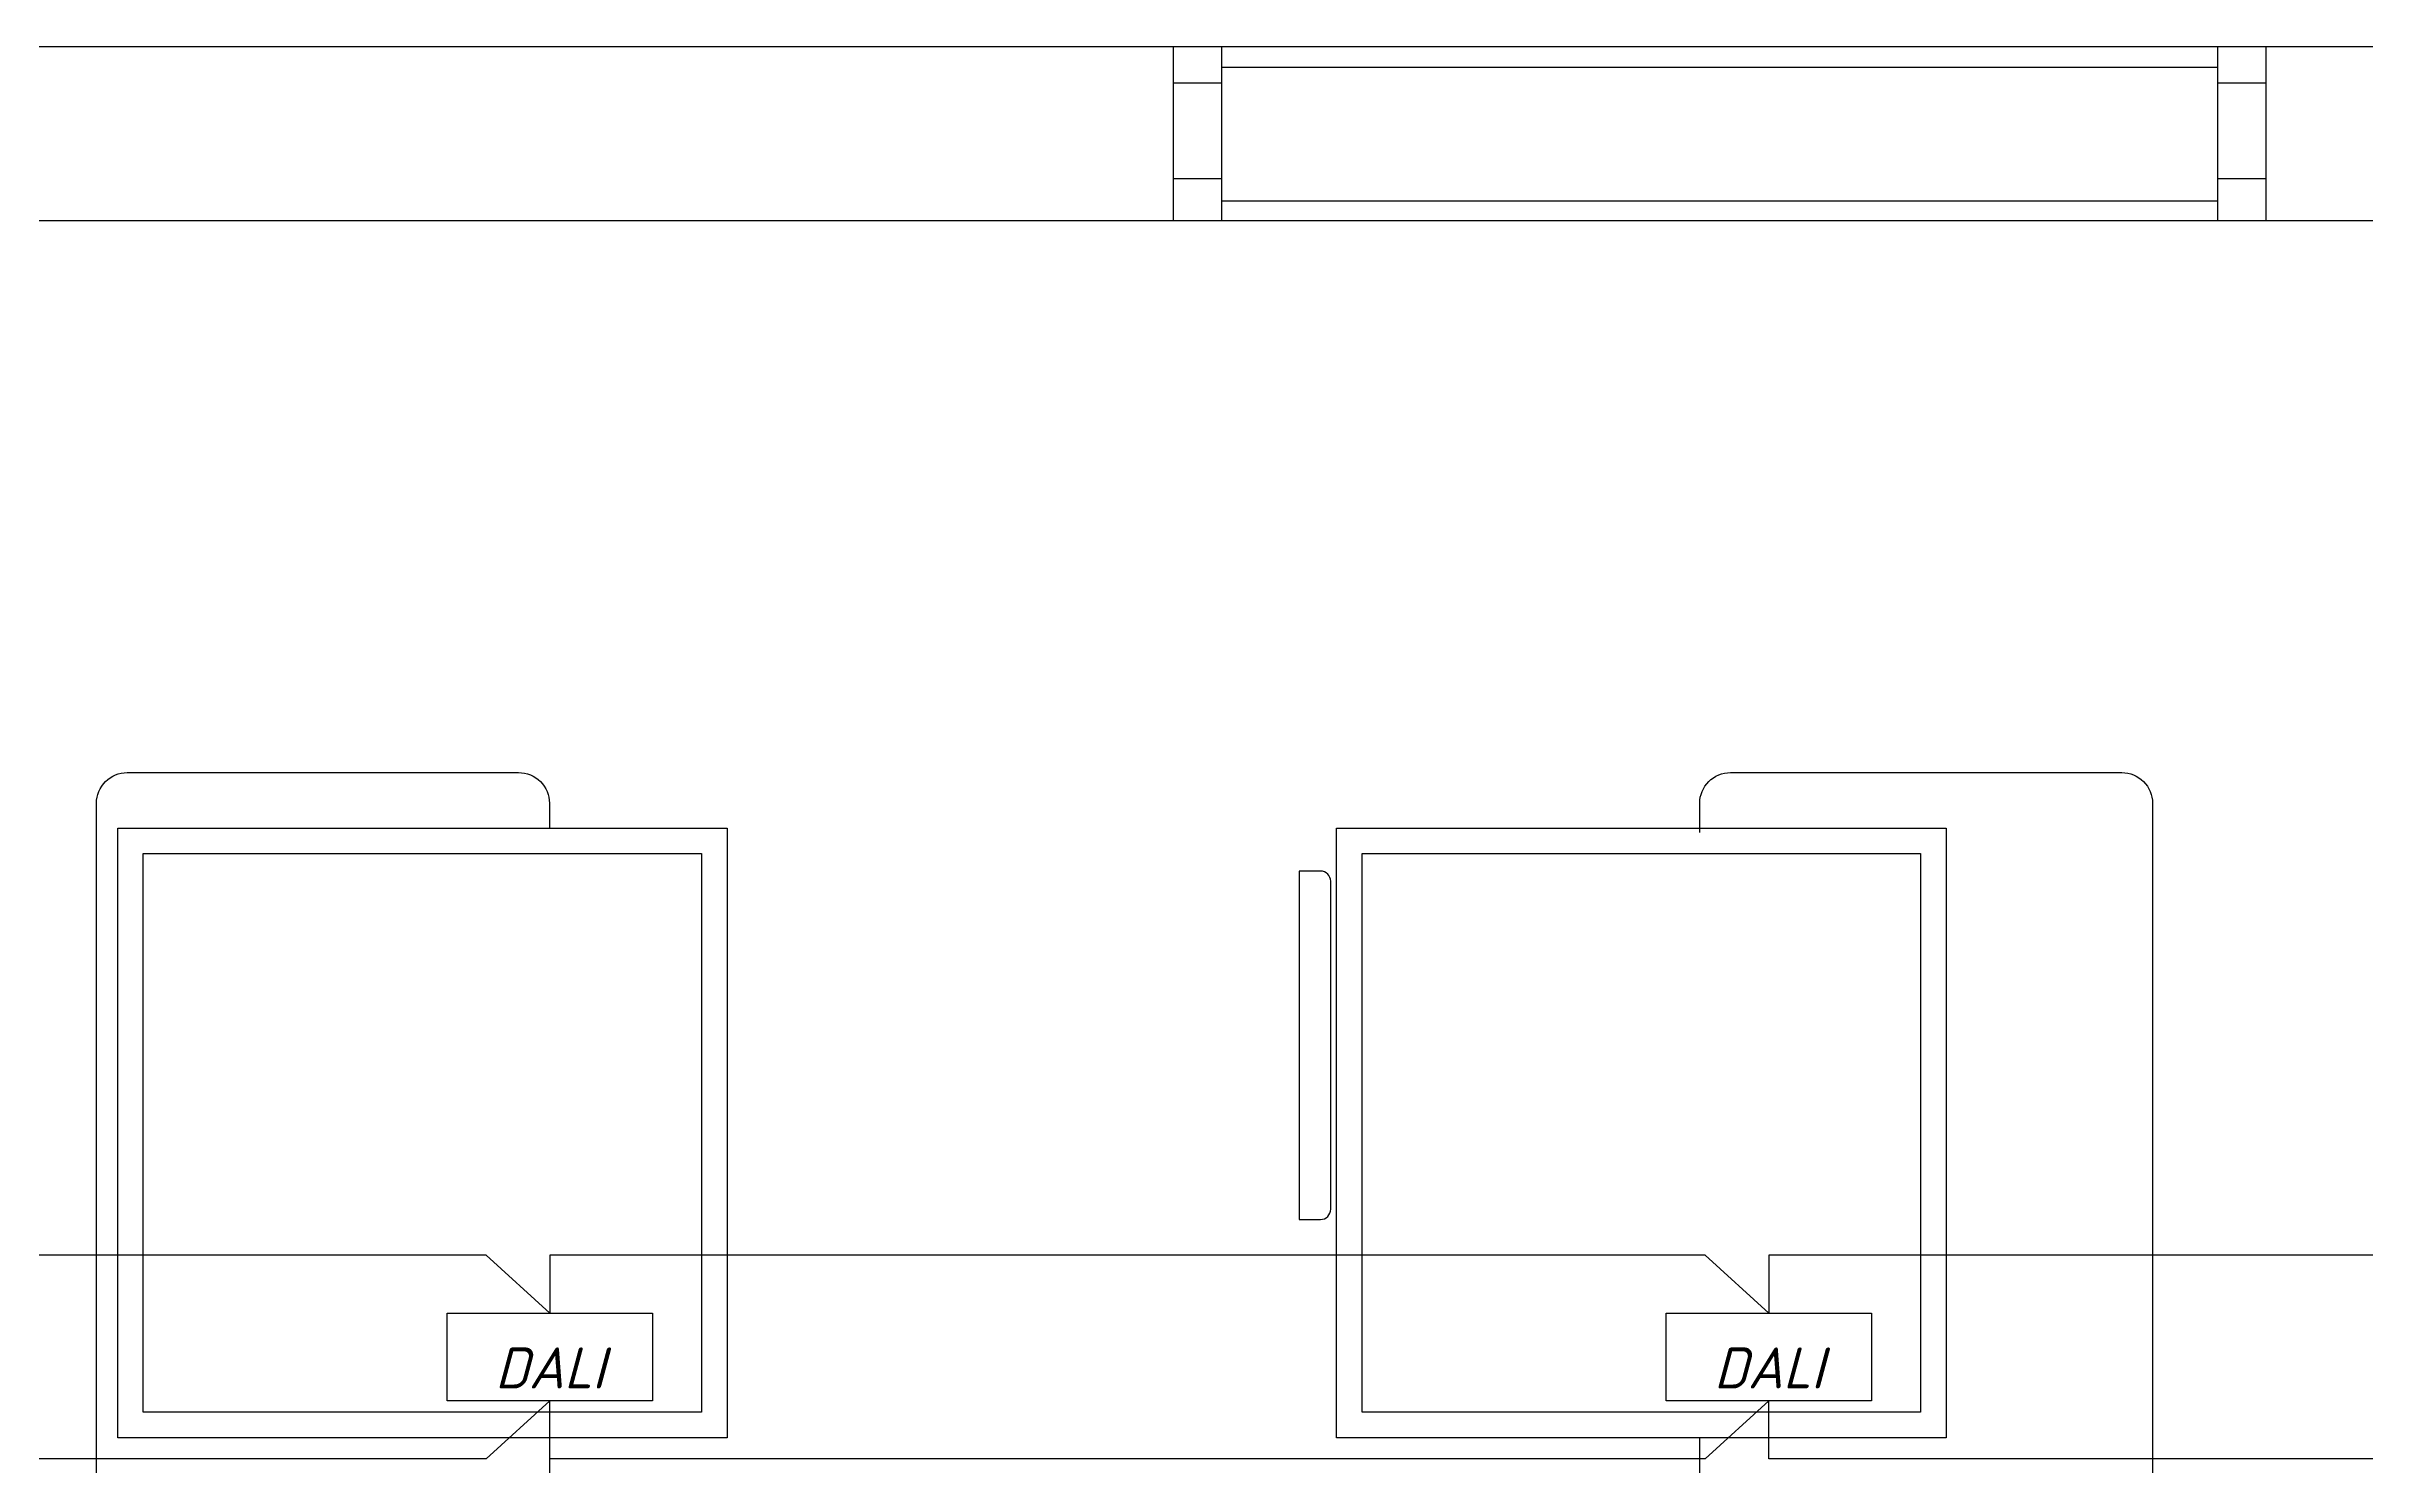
# Model space of a CAD drawing. Header units: millimetres. Extents: x -4896 to 62463, y -11301 to 6998.
# Drawn here: x 47038 to 49303, y 2327 to 3712 of the extents above; entities that cross this region are included whole.
import ezdxf

# ---------------------------------------------------------------- set-up
doc = ezdxf.new("R2010")
doc.units = ezdxf.units.MM
doc.layers.add('Рамка', color=250, linetype='Continuous')
doc.styles.add('Мой новый', font='isocpeur.ttf', dxfattribs={"width": 0.955, "oblique": 15})

# ---------------------------------------------------------------- blocks, each defined once
blk = doc.blocks.new('DALI_CF')
at = {"layer": 'Рамка', "color": 215, "true_color": 0xa953a0}
blk.add_lwpolyline([(-100.2, 42.7), (100.2, 42.7), (100.2, -42.7), (-100.2, -42.7)], close=True, dxfattribs=at)
at = {"layer": 'Рамка', "color": 215, "true_color": 0xa953a0, "insert": (-100.2, 42.7), "char_height": 4, "width": 200.467, "attachment_point": 1, "style": 'Мой новый'}
blk.add_mtext('\\pxqc;\\P\\P\\P\\P\\P{\\H10x;DALI}', dxfattribs=at)

msp = doc.modelspace()

# ---------------------------------------------------------------- linework, layer by layer
at = {"layer": 'Рамка', "color": 4}
for p, q in [((48138.7, 3542.1), (48138.7, 3712.1)), ((48186, 3542.1), (48186, 3712.1)), ((48186, 3691.8), (49158.1, 3691.8)), ((49205.5, 3542.1), (49205.5, 3712.1)), ((48138.7, 3676.6), (48186, 3676.6)), ((49158.1, 3676.6), (49205.5, 3676.6)), ((48138.7, 3583.1), (48186, 3583.1)), ((49158.1, 3583.1), (49205.5, 3583.1)), ((48186, 3561.5), (49158.1, 3561.5))]:
    msp.add_line(p, q, dxfattribs=at)
at = {"layer": 'Рамка'}
for points in [[(50776.1, -1338.7), (44331.8, -1338.7), (44331.8, 3712.1), (53349.4, 3712.1), (53349.4, -1338.7), (51792.1, -1338.7)], [(50776.1, -1168.7), (44501.8, -1168.7), (44501.8, 3542.1), (53179.4, 3542.1), (53179.4, -1168.7), (51792.1, -1168.7)]]:
    msp.add_lwpolyline(points, dxfattribs=at)
at = {"layer": 'Рамка', "color": 4}
msp.add_lwpolyline([(49158.1, 3712.1), (49158.1, 3542.1)], dxfattribs=at)
at = {"layer": 'Рамка', "color": 241, "true_color": 0xf7abae}
for points in [[(47529.4, 2354.4), (47529.4, 1833.5, -0.414214), (47499.4, 1803.5), (47117.3, 1803.5, -0.414214), (47087.3, 1833.5), (47087.3, 2973.5, -0.414214), (47117.3, 3003.5), (47499.4, 3003.5, -0.414214), (47529.4, 2973.5), (47529.4, 2949.4)], [(48652.5, 2945), (48652.5, 2973.5, -0.414214), (48682.5, 3003.5), (49064.6, 3003.5, -0.414214), (49094.6, 2973.5), (49094.6, 1833.5, -0.414214), (49064.6, 1803.5), (48682.5, 1803.5, -0.414214), (48652.5, 1833.5), (48652.5, 2354.4)]]:
    msp.add_lwpolyline(points, format="xyb", dxfattribs=at)
at = {"layer": 'Рамка'}
for points in [[(47108, 2949.4), (47703, 2949.4), (47703, 2354.4), (47108, 2354.4)], [(48298, 2949.4), (48893, 2949.4), (48893, 2354.4), (48298, 2354.4)], [(47133, 2924.4), (47678, 2924.4), (47678, 2379.4), (47133, 2379.4)], [(48323, 2924.4), (48868, 2924.4), (48868, 2379.4), (48323, 2379.4)]]:
    msp.add_lwpolyline(points, close=True, dxfattribs=at)
at = {"layer": 'Рамка', "color": 241, "true_color": 0xf7abae}
msp.add_lwpolyline([(48282.2, 2907.4), (48261.5, 2907.4), (48261.5, 2567.4), (48282.2, 2567.4, 0.414214), (48292.2, 2577.4), (48292.2, 2897.4, 0.414214)], format="xyb", close=True, dxfattribs=at)
at = {"layer": 'Рамка', "color": 3}
for points in [[(47529.9, 2475.9), (47467.7, 2532.5), (46339.9, 2532.5), (46339.9, 2475.9)], [(48719.9, 2475.9), (48657.7, 2532.5), (47529.9, 2532.5), (47529.9, 2475.9)], [(49909.9, 2475.9), (49847.7, 2532.5), (48719.9, 2532.5), (48719.9, 2475.9)]]:
    msp.add_lwpolyline(points, dxfattribs=at)
at = {"layer": 'Рамка', "color": 1}
for points in [[(47529.9, 2390.5), (47467.7, 2333.9), (46339.9, 2333.9), (46339.9, 2390.5)], [(48719.9, 2390.5), (48657.7, 2333.9), (47529.9, 2333.9), (47529.9, 2390.5)], [(49909.9, 2390.5), (49847.7, 2333.9), (48719.9, 2333.9), (48719.9, 2390.5)]]:
    msp.add_lwpolyline(points, dxfattribs=at)

# ---------------------------------------------------------------- block references
at = {"layer": 'Рамка', "color": 30, "true_color": 0xf8991e}
for p in [(47529.9, 2433.2), (48719.9, 2433.2)]:
    msp.add_blockref('DALI_CF', p, dxfattribs=at)

doc.saveas('drawing.dxf')
